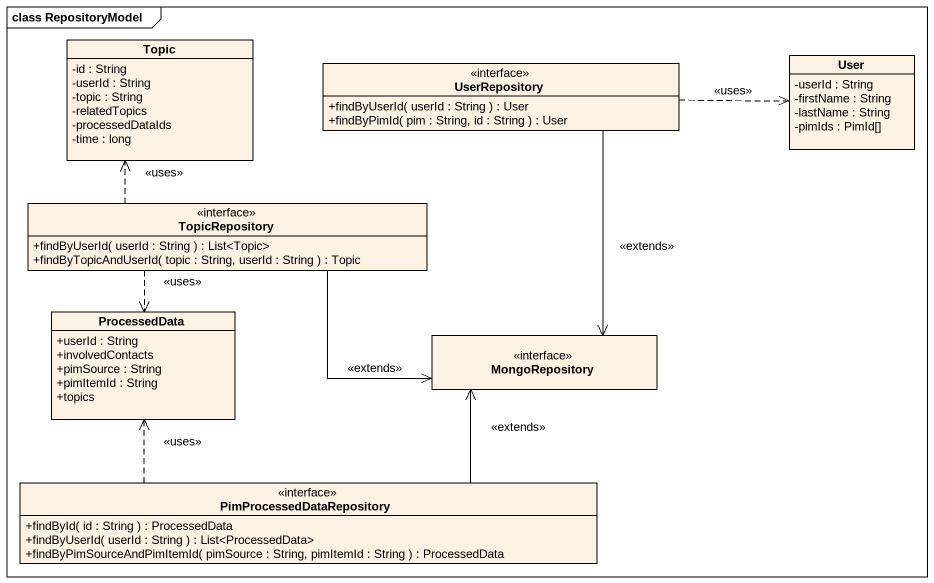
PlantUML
@startuml
mainframe class RepositoryModel
hide circle
hide empty members
skinparam classAttributeIconSize 0
class Topic {
  -id : String
  -userId : String
  -topic : String
  -relatedTopics
  -processedDataIds
  -time : long
}
interface UserRepository {
  +findByUserId( userId : String ) : User
  +findByPimId( pim : String, id : String ) : User
}
class User {
  -userId : String
  -firstName : String
  -lastName : String
  -pimIds : PimId[]
}
interface TopicRepository {
  +findByUserId( userId : String ) : List<Topic>
  +findByTopicAndUserId( topic : String, userId : String ) : Topic
}
class ProcessedData {
  +userId : String
  +involvedContacts
  +pimSource : String
  +pimItemId : String
  +topics
}
interface MongoRepository
interface PimProcessedDataRepository {
  +findById( id : String ) : ProcessedData
  +findByUserId( userId : String ) : List<ProcessedData>
  +findByPimSourceAndPimItemId( pimSource : String, pimItemId : String ) : ProcessedData
}
UserRepository .right.> User : <<uses>>
UserRepository --> MongoRepository : <<extends>>
TopicRepository .up.> Topic : <<uses>>
TopicRepository ..> ProcessedData : <<uses>>
TopicRepository -right-> MongoRepository : <<extends>>
PimProcessedDataRepository .up.> ProcessedData : <<uses>>
PimProcessedDataRepository -up-> MongoRepository : <<extends>>
@enduml
